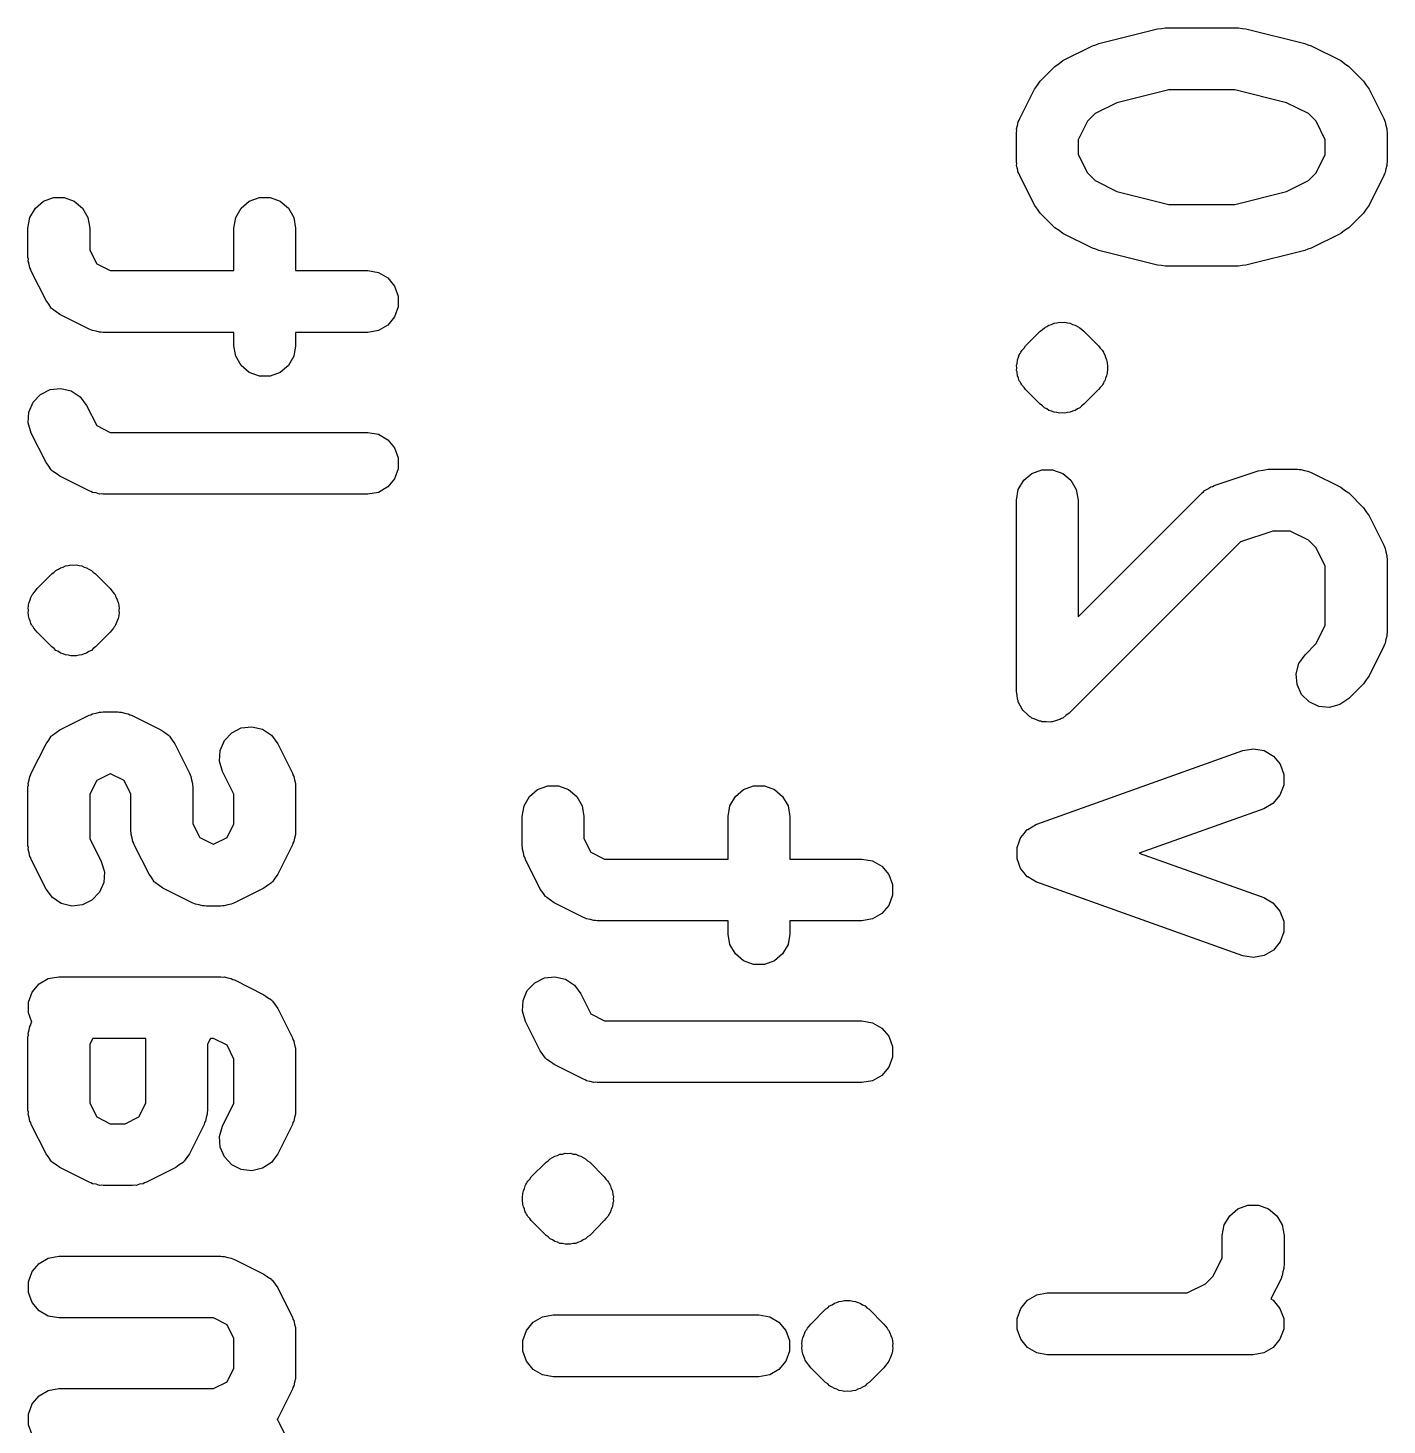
# Model space of a CAD drawing. Extents: x 143.4 to 157.2, y -97.9 to -72.4.
# Drawn here: x 150.62 to 157.22, y -82.49 to -75.71 of the extents above; entities that cross this region are included whole.
import ezdxf

# ---------------------------------------------------------------- set-up
doc = ezdxf.new("R2010")
doc.units = 0
doc.header["$MEASUREMENT"] = 0
doc.layers.add('BLACK', color=7, linetype='CONTINUOUS')

msp = doc.modelspace()

# ---------------------------------------------------------------- linework, layer by layer
at = {"layer": 'Black'}
for p, q in [((155.821, -75.7831), (156.106, -75.7116)), ((156.106, -75.7116), (156.125, -75.7103)), ((156.125, -75.7103), (156.143, -75.7071)), ((156.143, -75.7071), (156.5, -75.7071)), ((156.5, -75.7071), (156.518, -75.7103)), ((156.518, -75.7103), (156.536, -75.7116)), ((156.536, -75.7116), (156.822, -75.7831)), ((155.647, -75.8658), (155.79, -75.7944)), ((155.79, -75.7944), (155.806, -75.7897)), ((155.806, -75.7897), (155.821, -75.7831)), ((156.822, -75.7831), (156.837, -75.7897)), ((156.837, -75.7897), (156.853, -75.7944)), ((156.853, -75.7944), (156.996, -75.8658)), ((155.537, -75.9654), (155.608, -75.8939)), ((155.608, -75.8939), (155.628, -75.8802)), ((155.628, -75.8802), (155.647, -75.8658)), ((156.996, -75.8658), (157.015, -75.8801)), ((157.015, -75.8801), (157.035, -75.8939)), ((157.035, -75.8939), (157.106, -75.9654)), ((155.509, -76.0043), (155.523, -75.985)), ((155.523, -75.985), (155.537, -75.9654)), ((157.106, -75.9654), (157.12, -75.985)), ((157.12, -75.985), (157.134, -76.0043)), ((155.437, -76.1472), (155.509, -76.0043)), ((156.161, -76.0071), (155.909, -76.0701)), ((156.482, -76.0071), (156.161, -76.0071)), ((156.733, -76.0701), (156.482, -76.0071)), ((157.134, -76.0043), (157.206, -76.1472)), ((155.909, -76.0701), (155.803, -76.1233)), ((156.84, -76.1233), (156.733, -76.0701)), ((155.422, -76.1971), (155.427, -76.1803)), ((155.427, -76.1803), (155.43, -76.163)), ((155.43, -76.163), (155.435, -76.1555)), ((155.435, -76.1555), (155.437, -76.1472)), ((155.766, -76.1603), (155.721, -76.2497)), ((155.803, -76.1233), (155.766, -76.1603)), ((156.877, -76.1603), (156.84, -76.1233)), ((156.921, -76.2497), (156.877, -76.1603)), ((157.206, -76.1472), (157.208, -76.1555)), ((157.208, -76.1555), (157.212, -76.163)), ((157.212, -76.163), (157.215, -76.1803)), ((157.215, -76.1803), (157.22, -76.1971)), ((155.421, -76.2143), (155.423, -76.2058)), ((155.421, -76.3571), (155.421, -76.2143)), ((155.423, -76.2058), (155.422, -76.1971)), ((155.721, -76.2497), (155.721, -76.3217)), ((156.921, -76.3217), (156.921, -76.2497)), ((157.22, -76.1971), (157.22, -76.2058)), ((157.22, -76.2058), (157.221, -76.2143)), ((157.221, -76.2143), (157.221, -76.3571)), ((155.721, -76.3217), (155.766, -76.4111)), ((156.877, -76.4111), (156.921, -76.3217)), ((155.423, -76.3657), (155.421, -76.3571)), ((155.422, -76.3743), (155.423, -76.3657)), ((155.427, -76.3911), (155.422, -76.3743)), ((155.43, -76.4084), (155.427, -76.3911)), ((157.215, -76.3911), (157.212, -76.4084)), ((157.22, -76.3743), (157.215, -76.3911)), ((157.221, -76.3571), (157.22, -76.3657)), ((157.22, -76.3657), (157.22, -76.3743)), ((155.435, -76.4159), (155.43, -76.4084)), ((155.437, -76.4242), (155.435, -76.4159)), ((155.509, -76.5671), (155.437, -76.4242)), ((155.766, -76.4111), (155.803, -76.4482)), ((155.803, -76.4482), (155.909, -76.5013)), ((156.733, -76.5013), (156.84, -76.4482)), ((156.84, -76.4482), (156.877, -76.4111)), ((157.206, -76.4242), (157.134, -76.5671)), ((157.208, -76.4159), (157.206, -76.4242)), ((157.212, -76.4084), (157.208, -76.4159)), ((155.909, -76.5013), (156.161, -76.5643)), ((156.482, -76.5643), (156.733, -76.5013)), ((150.63, -76.6273), (150.657, -76.5822)), ((150.657, -76.5822), (150.696, -76.5487)), ((150.696, -76.5487), (150.745, -76.5309)), ((150.745, -76.5309), (150.797, -76.5309)), ((150.797, -76.5309), (150.846, -76.5487)), ((150.846, -76.5487), (150.886, -76.5822)), ((150.886, -76.5822), (150.912, -76.6273)), ((151.63, -76.6273), (151.657, -76.5822)), ((151.657, -76.5822), (151.696, -76.5487)), ((151.696, -76.5487), (151.745, -76.5309)), ((151.745, -76.5309), (151.797, -76.5309)), ((151.797, -76.5309), (151.846, -76.5487)), ((151.846, -76.5487), (151.886, -76.5822)), ((151.886, -76.5822), (151.912, -76.6273)), ((155.523, -76.5864), (155.509, -76.5671)), ((155.537, -76.6061), (155.523, -76.5864)), ((156.161, -76.5643), (156.482, -76.5643)), ((157.12, -76.5864), (157.106, -76.6061)), ((157.134, -76.5671), (157.12, -76.5864)), ((150.621, -76.6786), (150.63, -76.6273)), ((150.912, -76.6273), (150.921, -76.6786)), ((151.621, -76.6786), (151.63, -76.6273)), ((151.912, -76.6273), (151.921, -76.6786)), ((155.608, -76.6775), (155.537, -76.6061)), ((157.106, -76.6061), (157.035, -76.6775)), ((150.621, -76.8214), (150.621, -76.6786)), ((150.921, -76.6786), (150.921, -76.786)), ((151.621, -76.8857), (151.621, -76.6786)), ((151.921, -76.6786), (151.921, -76.8857)), ((155.628, -76.6913), (155.608, -76.6775)), ((155.647, -76.7056), (155.628, -76.6913)), ((155.79, -76.777), (155.647, -76.7056)), ((156.996, -76.7056), (156.853, -76.777)), ((157.015, -76.6913), (156.996, -76.7056)), ((157.035, -76.6775), (157.015, -76.6913)), ((150.921, -76.786), (150.955, -76.8525)), ((155.806, -76.7817), (155.79, -76.777)), ((155.821, -76.7884), (155.806, -76.7817)), ((156.106, -76.8598), (155.821, -76.7884)), ((156.822, -76.7884), (156.536, -76.8598)), ((156.837, -76.7817), (156.822, -76.7884)), ((156.853, -76.777), (156.837, -76.7817)), ((150.623, -76.8299), (150.621, -76.8214)), ((150.622, -76.8386), (150.623, -76.8299)), ((150.627, -76.8554), (150.622, -76.8386)), ((150.63, -76.8727), (150.627, -76.8554)), ((150.955, -76.8525), (151.021, -76.8857)), ((156.125, -76.8611), (156.106, -76.8598)), ((156.143, -76.8643), (156.125, -76.8611)), ((156.5, -76.8643), (156.143, -76.8643)), ((156.518, -76.8611), (156.5, -76.8643)), ((156.536, -76.8598), (156.518, -76.8611)), ((150.635, -76.8802), (150.63, -76.8727)), ((150.637, -76.8885), (150.635, -76.8802)), ((150.709, -77.0314), (150.637, -76.8885)), ((151.021, -76.8857), (151.621, -76.8857)), ((151.921, -76.8857), (152.271, -76.8857)), ((152.271, -76.8857), (152.323, -76.8948)), ((152.323, -76.8948), (152.368, -76.9208)), ((152.368, -76.9208), (152.401, -76.9607)), ((152.401, -76.9607), (152.419, -77.0097)), ((150.722, -77.049), (150.709, -77.0314)), ((150.734, -77.0674), (150.722, -77.049)), ((150.737, -77.0699), (150.734, -77.0674)), ((150.74, -77.0732), (150.737, -77.0699)), ((152.419, -77.0618), (152.401, -77.1107)), ((152.419, -77.0097), (152.419, -77.0618)), ((150.758, -77.0853), (150.74, -77.0732)), ((150.776, -77.0984), (150.758, -77.0853)), ((150.919, -77.1699), (150.776, -77.0984)), ((152.401, -77.1107), (152.368, -77.1506)), ((155.604, -77.1408), (155.617, -77.1397)), ((155.617, -77.1397), (155.63, -77.1363)), ((155.63, -77.1363), (155.643, -77.1374)), ((155.643, -77.1374), (155.656, -77.1363)), ((155.656, -77.1363), (155.669, -77.1397)), ((155.669, -77.1397), (155.682, -77.1408)), ((150.927, -77.1723), (150.919, -77.1699)), ((150.934, -77.1767), (150.927, -77.1723)), ((150.952, -77.1797), (150.934, -77.1767)), ((150.969, -77.1847), (150.952, -77.1797)), ((150.977, -77.1842), (150.969, -77.1847)), ((150.986, -77.1857), (150.977, -77.1842)), ((151.621, -77.1857), (150.986, -77.1857)), ((151.621, -77.25), (151.621, -77.1857)), ((152.271, -77.1857), (151.921, -77.1857)), ((151.921, -77.1857), (151.921, -77.25)), ((152.323, -77.1767), (152.271, -77.1857)), ((152.368, -77.1506), (152.323, -77.1767)), ((155.465, -77.2511), (155.537, -77.1796)), ((155.537, -77.1796), (155.548, -77.1721)), ((155.548, -77.1721), (155.557, -77.1628)), ((155.557, -77.1628), (155.569, -77.1573)), ((155.569, -77.1573), (155.579, -77.1498)), ((155.579, -77.1498), (155.592, -77.1464)), ((155.592, -77.1464), (155.604, -77.1408)), ((155.682, -77.1408), (155.694, -77.1464)), ((155.694, -77.1464), (155.706, -77.1498)), ((155.706, -77.1498), (155.717, -77.1573)), ((155.717, -77.1573), (155.729, -77.1628)), ((155.729, -77.1628), (155.738, -77.1721)), ((155.738, -77.1721), (155.749, -77.1796)), ((155.749, -77.1796), (155.82, -77.2511)), ((151.63, -77.3013), (151.621, -77.25)), ((151.921, -77.25), (151.912, -77.3013)), ((155.446, -77.2771), (155.449, -77.2711)), ((155.449, -77.2711), (155.458, -77.2618)), ((155.458, -77.2618), (155.465, -77.2511)), ((155.82, -77.2511), (155.828, -77.2618)), ((155.828, -77.2618), (155.837, -77.2711)), ((155.837, -77.2711), (155.84, -77.2771)), ((151.657, -77.3464), (151.63, -77.3013)), ((151.912, -77.3013), (151.886, -77.3464)), ((155.422, -77.3441), (155.424, -77.3377)), ((155.424, -77.3311), (155.426, -77.3249)), ((155.424, -77.3377), (155.424, -77.3311)), ((155.426, -77.3249), (155.427, -77.3183)), ((155.427, -77.3183), (155.432, -77.3064)), ((155.432, -77.3064), (155.435, -77.2938)), ((155.435, -77.2938), (155.439, -77.2883)), ((155.439, -77.2883), (155.442, -77.2821)), ((155.442, -77.2821), (155.446, -77.2771)), ((155.84, -77.2771), (155.844, -77.2821)), ((155.844, -77.2821), (155.846, -77.2883)), ((155.846, -77.2883), (155.85, -77.2937)), ((155.85, -77.2937), (155.854, -77.3064)), ((155.854, -77.3064), (155.859, -77.3183)), ((155.859, -77.3183), (155.86, -77.3249)), ((155.86, -77.3249), (155.862, -77.3311)), ((155.862, -77.3311), (155.862, -77.3377)), ((155.862, -77.3377), (155.864, -77.3441)), ((151.696, -77.3799), (151.657, -77.3464)), ((151.745, -77.3977), (151.696, -77.3799)), ((151.797, -77.3977), (151.745, -77.3977)), ((151.846, -77.3799), (151.797, -77.3977)), ((151.886, -77.3464), (151.846, -77.3799)), ((155.423, -77.3571), (155.422, -77.3441)), ((155.422, -77.3702), (155.423, -77.3571)), ((155.424, -77.3766), (155.422, -77.3702)), ((155.424, -77.3832), (155.424, -77.3766)), ((155.426, -77.3894), (155.424, -77.3832)), ((155.427, -77.396), (155.426, -77.3894)), ((155.432, -77.4079), (155.427, -77.396)), ((155.435, -77.4205), (155.432, -77.4079)), ((155.854, -77.4079), (155.85, -77.4205)), ((155.859, -77.396), (155.854, -77.4079)), ((155.86, -77.3894), (155.859, -77.396)), ((155.862, -77.3832), (155.86, -77.3894)), ((155.864, -77.3702), (155.862, -77.3766)), ((155.862, -77.3766), (155.862, -77.3832)), ((155.864, -77.3441), (155.863, -77.3571)), ((155.863, -77.3571), (155.864, -77.3702)), ((150.682, -77.4867), (150.729, -77.4634)), ((150.729, -77.4634), (150.78, -77.4574)), ((150.78, -77.4574), (150.831, -77.4695)), ((150.831, -77.4695), (150.875, -77.4982)), ((155.439, -77.4259), (155.435, -77.4205)), ((155.442, -77.4321), (155.439, -77.4259)), ((155.446, -77.4372), (155.442, -77.4321)), ((155.449, -77.4432), (155.446, -77.4372)), ((155.458, -77.4525), (155.449, -77.4432)), ((155.465, -77.4632), (155.458, -77.4525)), ((155.537, -77.5346), (155.465, -77.4632)), ((155.82, -77.4632), (155.749, -77.5346)), ((155.828, -77.4525), (155.82, -77.4632)), ((155.837, -77.4432), (155.828, -77.4525)), ((155.84, -77.4372), (155.837, -77.4432)), ((155.844, -77.4321), (155.84, -77.4372)), ((155.846, -77.4259), (155.844, -77.4321)), ((155.85, -77.4205), (155.846, -77.4259)), ((150.626, -77.5723), (150.646, -77.5245)), ((150.646, -77.5245), (150.682, -77.4867)), ((150.875, -77.4982), (150.906, -77.5401)), ((150.906, -77.5401), (150.955, -77.6382)), ((155.548, -77.5422), (155.537, -77.5346)), ((155.557, -77.5514), (155.548, -77.5422)), ((155.738, -77.5422), (155.729, -77.5514)), ((155.749, -77.5346), (155.738, -77.5422)), ((150.622, -77.6243), (150.626, -77.5723)), ((155.569, -77.557), (155.557, -77.5514)), ((155.579, -77.5645), (155.569, -77.557)), ((155.592, -77.5679), (155.579, -77.5645)), ((155.604, -77.5735), (155.592, -77.5679)), ((155.617, -77.5746), (155.604, -77.5735)), ((155.63, -77.578), (155.617, -77.5746)), ((155.643, -77.5769), (155.63, -77.578)), ((155.656, -77.578), (155.643, -77.5769)), ((155.669, -77.5746), (155.656, -77.578)), ((155.682, -77.5735), (155.669, -77.5746)), ((155.694, -77.5679), (155.682, -77.5735)), ((155.706, -77.5645), (155.694, -77.5679)), ((155.717, -77.557), (155.706, -77.5645)), ((155.729, -77.5514), (155.717, -77.557)), ((150.637, -77.6742), (150.622, -77.6243)), ((150.709, -77.8171), (150.637, -77.6742)), ((150.955, -77.6382), (151.021, -77.6714)), ((151.021, -77.6714), (152.271, -77.6714)), ((152.271, -77.6714), (152.323, -77.6805)), ((152.323, -77.6805), (152.368, -77.7065)), ((152.368, -77.7065), (152.401, -77.7464)), ((152.401, -77.7464), (152.419, -77.7954)), ((150.722, -77.8348), (150.709, -77.8171)), ((152.419, -77.7954), (152.419, -77.8475)), ((150.734, -77.8531), (150.722, -77.8348)), ((150.737, -77.8556), (150.734, -77.8531)), ((150.74, -77.8589), (150.737, -77.8556)), ((150.758, -77.8711), (150.74, -77.8589)), ((150.776, -77.8842), (150.758, -77.8711)), ((150.919, -77.9556), (150.776, -77.8842)), ((152.419, -77.8475), (152.401, -77.8964)), ((155.457, -77.9036), (155.496, -77.8701)), ((155.496, -77.8701), (155.545, -77.8523)), ((155.545, -77.8523), (155.597, -77.8523)), ((155.597, -77.8523), (155.646, -77.8701)), ((155.646, -77.8701), (155.686, -77.9036)), ((156.381, -77.9291), (156.595, -77.8577)), ((156.595, -77.8577), (156.619, -77.8542)), ((156.619, -77.8542), (156.643, -77.85)), ((156.643, -77.85), (156.786, -77.85)), ((156.786, -77.85), (156.794, -77.8515)), ((156.794, -77.8515), (156.803, -77.851)), ((156.803, -77.851), (156.82, -77.856)), ((156.82, -77.856), (156.837, -77.859)), ((156.837, -77.859), (156.845, -77.8634)), ((156.845, -77.8634), (156.853, -77.8658)), ((156.853, -77.8658), (156.996, -77.9373)), ((152.368, -77.9363), (152.323, -77.9624)), ((152.401, -77.8964), (152.368, -77.9363)), ((155.421, -78), (155.43, -77.9487)), ((155.43, -77.9487), (155.457, -77.9036)), ((155.686, -77.9036), (155.712, -77.9487)), ((155.712, -77.9487), (155.721, -78)), ((156.33, -77.9604), (156.335, -77.9539)), ((156.335, -77.9539), (156.351, -77.9456)), ((156.351, -77.9456), (156.365, -77.9355)), ((156.365, -77.9355), (156.374, -77.9332)), ((156.374, -77.9332), (156.381, -77.9291)), ((156.996, -77.9373), (157.015, -77.9516)), ((157.015, -77.9516), (157.035, -77.9654)), ((150.927, -77.9581), (150.919, -77.9556)), ((150.934, -77.9624), (150.927, -77.9581)), ((150.952, -77.9654), (150.934, -77.9624)), ((150.969, -77.9704), (150.952, -77.9654)), ((150.977, -77.9699), (150.969, -77.9704)), ((150.986, -77.9714), (150.977, -77.9699)), ((152.271, -77.9714), (150.986, -77.9714)), ((152.323, -77.9624), (152.271, -77.9714)), ((155.421, -78.9286), (155.421, -78)), ((155.721, -78.5664), (156.323, -77.9654)), ((155.721, -78), (155.721, -78.5664)), ((156.323, -77.9654), (156.33, -77.9604)), ((157.035, -77.9654), (157.106, -78.0368)), ((157.106, -78.0368), (157.12, -78.0565)), ((157.12, -78.0565), (157.134, -78.0758)), ((157.134, -78.0758), (157.206, -78.2186)), ((156.667, -78.15), (156.51, -78.2025)), ((156.75, -78.15), (156.667, -78.15)), ((156.84, -78.1947), (156.75, -78.15)), ((156.51, -78.2025), (155.677, -79.0346)), ((156.877, -78.2317), (156.84, -78.1947)), ((157.206, -78.2186), (157.208, -78.2269)), ((156.921, -78.3211), (156.877, -78.2317)), ((157.208, -78.2269), (157.212, -78.2344)), ((157.212, -78.2344), (157.215, -78.2517)), ((157.215, -78.2517), (157.22, -78.2686)), ((157.22, -78.2686), (157.22, -78.2772)), ((157.22, -78.2772), (157.221, -78.2857)), ((157.221, -78.2857), (157.221, -78.6429)), ((150.665, -78.4296), (150.737, -78.3582)), ((150.737, -78.3582), (150.748, -78.3507)), ((150.748, -78.3507), (150.757, -78.3414)), ((150.757, -78.3414), (150.769, -78.3359)), ((150.769, -78.3359), (150.779, -78.3283)), ((150.779, -78.3283), (150.792, -78.3249)), ((150.792, -78.3249), (150.804, -78.3194)), ((150.804, -78.3194), (150.817, -78.3183)), ((150.817, -78.3183), (150.83, -78.3149)), ((150.83, -78.3149), (150.843, -78.316)), ((150.843, -78.316), (150.856, -78.3149)), ((150.856, -78.3149), (150.869, -78.3183)), ((150.869, -78.3183), (150.882, -78.3194)), ((150.882, -78.3194), (150.894, -78.3249)), ((150.894, -78.3249), (150.906, -78.3283)), ((150.906, -78.3283), (150.917, -78.3359)), ((150.917, -78.3359), (150.929, -78.3414)), ((150.929, -78.3414), (150.938, -78.3507)), ((150.938, -78.3507), (150.949, -78.3582)), ((150.949, -78.3582), (151.02, -78.4296)), ((156.921, -78.6074), (156.921, -78.3211)), ((150.627, -78.4969), (150.632, -78.485)), ((150.632, -78.485), (150.635, -78.4723)), ((150.635, -78.4723), (150.639, -78.4669)), ((150.639, -78.4669), (150.642, -78.4607)), ((150.642, -78.4607), (150.646, -78.4557)), ((150.646, -78.4557), (150.649, -78.4497)), ((150.649, -78.4497), (150.658, -78.4404)), ((150.658, -78.4404), (150.665, -78.4296)), ((151.02, -78.4296), (151.028, -78.4404)), ((151.028, -78.4404), (151.037, -78.4497)), ((151.037, -78.4497), (151.04, -78.4557)), ((151.04, -78.4557), (151.044, -78.4607)), ((151.044, -78.4607), (151.046, -78.4669)), ((151.046, -78.4669), (151.05, -78.4723)), ((151.05, -78.4723), (151.054, -78.485)), ((151.054, -78.485), (151.059, -78.4969)), ((150.622, -78.5226), (150.624, -78.5163)), ((150.623, -78.5357), (150.622, -78.5226)), ((150.622, -78.5488), (150.623, -78.5357)), ((150.624, -78.5552), (150.622, -78.5488)), ((150.624, -78.5097), (150.626, -78.5035)), ((150.624, -78.5163), (150.624, -78.5097)), ((150.624, -78.5618), (150.624, -78.5552)), ((150.626, -78.568), (150.624, -78.5618)), ((150.626, -78.5035), (150.627, -78.4969)), ((151.059, -78.4969), (151.06, -78.5035)), ((151.06, -78.5035), (151.062, -78.5097)), ((151.062, -78.5618), (151.06, -78.568)), ((151.062, -78.5097), (151.062, -78.5163)), ((151.062, -78.5163), (151.064, -78.5226)), ((151.064, -78.5488), (151.062, -78.5552)), ((151.062, -78.5552), (151.062, -78.5618)), ((151.064, -78.5226), (151.063, -78.5357)), ((151.063, -78.5357), (151.064, -78.5488)), ((150.627, -78.5745), (150.626, -78.568)), ((150.632, -78.5864), (150.627, -78.5745)), ((150.635, -78.5991), (150.632, -78.5864)), ((150.639, -78.6045), (150.635, -78.5991)), ((150.642, -78.6107), (150.639, -78.6045)), ((150.646, -78.6158), (150.642, -78.6107)), ((150.649, -78.6218), (150.646, -78.6158)), ((150.658, -78.631), (150.649, -78.6218)), ((150.665, -78.6418), (150.658, -78.631)), ((151.028, -78.631), (151.02, -78.6418)), ((151.037, -78.6217), (151.028, -78.631)), ((151.04, -78.6158), (151.037, -78.6217)), ((151.044, -78.6107), (151.04, -78.6158)), ((151.046, -78.6045), (151.044, -78.6107)), ((151.05, -78.5991), (151.046, -78.6045)), ((151.054, -78.5864), (151.05, -78.5991)), ((151.059, -78.5745), (151.054, -78.5864)), ((151.06, -78.568), (151.059, -78.5745)), ((156.877, -78.6969), (156.921, -78.6074)), ((150.737, -78.7132), (150.665, -78.6418)), ((151.02, -78.6418), (150.949, -78.7132)), ((156.823, -78.7511), (156.877, -78.6969)), ((157.212, -78.6942), (157.208, -78.7017)), ((157.215, -78.6769), (157.212, -78.6942)), ((157.22, -78.66), (157.215, -78.6769)), ((157.221, -78.6429), (157.22, -78.6514)), ((157.22, -78.6514), (157.22, -78.66)), ((150.748, -78.7207), (150.737, -78.7132)), ((150.757, -78.73), (150.748, -78.7207)), ((150.769, -78.7356), (150.757, -78.73)), ((150.779, -78.7431), (150.769, -78.7356)), ((150.792, -78.7465), (150.779, -78.7431)), ((150.804, -78.752), (150.792, -78.7465)), ((150.817, -78.7532), (150.804, -78.752)), ((150.83, -78.7566), (150.817, -78.7532)), ((150.843, -78.7554), (150.83, -78.7566)), ((150.856, -78.7566), (150.843, -78.7554)), ((150.869, -78.7532), (150.856, -78.7566)), ((150.882, -78.752), (150.869, -78.7532)), ((150.894, -78.7465), (150.882, -78.752)), ((150.906, -78.7431), (150.894, -78.7465)), ((150.917, -78.7356), (150.906, -78.7431)), ((150.929, -78.73), (150.917, -78.7356)), ((150.938, -78.7207), (150.929, -78.73)), ((150.949, -78.7132), (150.938, -78.7207)), ((156.793, -78.7938), (156.823, -78.7511)), ((157.206, -78.7099), (157.134, -78.8528)), ((157.208, -78.7017), (157.206, -78.7099)), ((156.779, -78.8441), (156.793, -78.7938)), ((156.784, -78.896), (156.779, -78.8441)), ((156.806, -78.9432), (156.784, -78.896)), ((157.106, -78.8918), (157.035, -78.9632)), ((157.12, -78.8721), (157.106, -78.8918)), ((157.134, -78.8528), (157.12, -78.8721)), ((155.425, -78.9479), (155.421, -78.9286)), ((155.427, -78.9674), (155.425, -78.9479)), ((155.429, -78.9734), (155.427, -78.9674)), ((156.843, -78.98), (156.806, -78.9432)), ((157.035, -78.9632), (156.992, -78.9931)), ((150.927, -79.0419), (150.934, -79.0376)), ((150.934, -79.0376), (150.952, -79.0346)), ((150.952, -79.0346), (150.969, -79.0296)), ((150.969, -79.0296), (150.977, -79.0301)), ((150.977, -79.0301), (150.986, -79.0286)), ((150.986, -79.0286), (151.057, -79.0286)), ((151.057, -79.0286), (151.066, -79.0301)), ((151.066, -79.0301), (151.074, -79.0296)), ((151.074, -79.0296), (151.091, -79.0346)), ((151.091, -79.0346), (151.108, -79.0376)), ((151.108, -79.0376), (151.116, -79.0419)), ((155.43, -78.9799), (155.429, -78.9734)), ((155.44, -78.9968), (155.43, -78.9799)), ((155.449, -79.0146), (155.44, -78.9968)), ((155.453, -79.0193), (155.449, -79.0146)), ((155.457, -79.025), (155.453, -79.0193)), ((155.472, -79.0376), (155.457, -79.025)), ((155.485, -79.0514), (155.472, -79.0376)), ((155.677, -79.0346), (155.661, -79.0459)), ((156.89, -79.002), (156.843, -78.98)), ((156.942, -79.0066), (156.89, -79.002)), ((156.992, -78.9931), (156.942, -79.0066)), ((150.776, -79.1158), (150.919, -79.0444)), ((150.919, -79.0444), (150.927, -79.0419)), ((151.116, -79.0419), (151.124, -79.0444)), ((151.124, -79.0444), (151.267, -79.1158)), ((151.611, -79.1295), (151.657, -79.1062)), ((151.657, -79.1062), (151.709, -79.1003)), ((151.709, -79.1003), (151.76, -79.1124)), ((155.491, -79.0542), (155.485, -79.0514)), ((155.496, -79.0585), (155.491, -79.0542)), ((155.515, -79.0652), (155.496, -79.0585)), ((155.533, -79.0735), (155.515, -79.0652)), ((155.539, -79.074), (155.533, -79.0735)), ((155.545, -79.0763), (155.539, -79.074)), ((155.565, -79.0763), (155.545, -79.0763)), ((155.585, -79.078), (155.565, -79.0763)), ((155.591, -79.0763), (155.585, -79.078)), ((155.597, -79.0763), (155.591, -79.0763)), ((155.616, -79.0696), (155.597, -79.0763)), ((155.635, -79.0645), (155.616, -79.0696)), ((155.64, -79.0607), (155.635, -79.0645)), ((155.646, -79.0585), (155.64, -79.0607)), ((155.661, -79.0459), (155.646, -79.0585)), ((150.709, -79.1829), (150.722, -79.1652)), ((150.722, -79.1652), (150.734, -79.1469)), ((150.734, -79.1469), (150.737, -79.1444)), ((150.737, -79.1444), (150.74, -79.1411)), ((150.74, -79.1411), (150.758, -79.1289)), ((150.758, -79.1289), (150.776, -79.1158)), ((151.267, -79.1158), (151.285, -79.1289)), ((151.285, -79.1289), (151.303, -79.1411)), ((151.303, -79.1411), (151.306, -79.1444)), ((151.306, -79.1444), (151.309, -79.1469)), ((151.309, -79.1469), (151.321, -79.1652)), ((151.321, -79.1652), (151.334, -79.1829)), ((151.554, -79.2151), (151.575, -79.1674)), ((151.575, -79.1674), (151.611, -79.1295)), ((151.76, -79.1124), (151.803, -79.1411)), ((151.803, -79.1411), (151.834, -79.1829)), ((150.637, -79.3258), (150.709, -79.1829)), ((151.334, -79.1829), (151.406, -79.3258)), ((151.551, -79.2672), (151.554, -79.2151)), ((151.834, -79.1829), (151.906, -79.3258)), ((155.521, -79.573), (156.521, -79.2159)), ((156.521, -79.2159), (156.572, -79.2071)), ((156.572, -79.2071), (156.624, -79.2165)), ((156.624, -79.2165), (156.669, -79.2428)), ((156.669, -79.2428), (156.702, -79.2829)), ((151.566, -79.3171), (151.551, -79.2672)), ((156.702, -79.2829), (156.719, -79.332)), ((150.622, -79.3757), (150.627, -79.3589)), ((150.623, -79.3843), (150.622, -79.3757)), ((150.627, -79.3589), (150.63, -79.3416)), ((150.63, -79.3416), (150.635, -79.3341)), ((150.635, -79.3341), (150.637, -79.3258)), ((150.955, -79.3618), (150.921, -79.4283)), ((151.021, -79.3286), (150.955, -79.3618)), ((151.022, -79.3286), (151.021, -79.3286)), ((151.088, -79.3618), (151.022, -79.3286)), ((151.121, -79.4283), (151.088, -79.3618)), ((151.406, -79.3258), (151.408, -79.3341)), ((151.408, -79.3341), (151.412, -79.3416)), ((151.412, -79.3416), (151.415, -79.3589)), ((151.415, -79.3589), (151.42, -79.3757)), ((151.42, -79.3757), (151.42, -79.3843)), ((151.621, -79.4283), (151.566, -79.3171)), ((151.906, -79.3258), (151.908, -79.3341)), ((151.908, -79.3341), (151.912, -79.3416)), ((151.912, -79.3416), (151.915, -79.3589)), ((151.915, -79.3589), (151.92, -79.3757)), ((151.92, -79.3757), (151.92, -79.3843)), ((156.719, -79.332), (156.719, -79.3841)), ((150.621, -79.3929), (150.623, -79.3843)), ((150.621, -79.6786), (150.621, -79.3929)), ((150.921, -79.4283), (150.921, -79.6432)), ((151.121, -79.6071), (151.121, -79.4283)), ((151.42, -79.3843), (151.421, -79.3929)), ((151.421, -79.3929), (151.421, -79.5717)), ((151.621, -79.5717), (151.621, -79.4283)), ((151.92, -79.3843), (151.921, -79.3929)), ((151.921, -79.3929), (151.921, -79.6071)), ((153.03, -79.4844), (153.057, -79.4393)), ((153.057, -79.4393), (153.096, -79.4058)), ((153.096, -79.4058), (153.145, -79.388)), ((153.145, -79.388), (153.197, -79.388)), ((153.197, -79.388), (153.246, -79.4058)), ((153.246, -79.4058), (153.286, -79.4393)), ((153.286, -79.4393), (153.312, -79.4844)), ((154.03, -79.4844), (154.057, -79.4393)), ((154.057, -79.4393), (154.096, -79.4058)), ((154.096, -79.4058), (154.145, -79.388)), ((154.145, -79.388), (154.197, -79.388)), ((154.197, -79.388), (154.246, -79.4058)), ((154.246, -79.4058), (154.286, -79.4393)), ((154.286, -79.4393), (154.312, -79.4844)), ((156.701, -79.4329), (156.667, -79.4726)), ((156.719, -79.3841), (156.701, -79.4329)), ((153.021, -79.5357), (153.03, -79.4844)), ((153.312, -79.4844), (153.321, -79.5357)), ((154.021, -79.5357), (154.03, -79.4844)), ((154.312, -79.4844), (154.321, -79.5357)), ((156.622, -79.4984), (156.017, -79.7143)), ((156.667, -79.4726), (156.622, -79.4984)), ((151.421, -79.5717), (151.455, -79.6382)), ((151.588, -79.6382), (151.621, -79.5717)), ((153.021, -79.6786), (153.021, -79.5357)), ((153.321, -79.5357), (153.321, -79.6432)), ((154.021, -79.7429), (154.021, -79.5357)), ((154.321, -79.5357), (154.321, -79.7429)), ((155.498, -79.5864), (155.519, -79.5736)), ((155.519, -79.5736), (155.52, -79.5735)), ((155.52, -79.5735), (155.521, -79.573)), ((150.921, -79.6432), (150.977, -79.7543)), ((151.123, -79.6157), (151.121, -79.6071)), ((151.122, -79.6243), (151.123, -79.6157)), ((151.127, -79.6411), (151.122, -79.6243)), ((151.13, -79.6584), (151.127, -79.6411)), ((151.455, -79.6382), (151.521, -79.6714)), ((151.522, -79.6714), (151.588, -79.6382)), ((151.915, -79.6411), (151.912, -79.6584)), ((151.92, -79.6243), (151.915, -79.6411)), ((151.921, -79.6071), (151.92, -79.6157)), ((151.92, -79.6157), (151.92, -79.6243)), ((153.321, -79.6432), (153.355, -79.7096)), ((155.433, -79.6638), (155.441, -79.6401)), ((155.441, -79.6401), (155.442, -79.6394)), ((155.442, -79.6385), (155.458, -79.6193)), ((155.442, -79.6394), (155.442, -79.6385)), ((155.458, -79.6193), (155.474, -79.6)), ((155.474, -79.6), (155.475, -79.5995)), ((155.475, -79.5995), (155.476, -79.5988)), ((155.476, -79.5988), (155.498, -79.5864)), ((150.623, -79.6871), (150.621, -79.6786)), ((150.622, -79.6957), (150.623, -79.6871)), ((150.627, -79.7126), (150.622, -79.6957)), ((150.63, -79.7299), (150.627, -79.7126)), ((151.135, -79.6659), (151.13, -79.6584)), ((151.137, -79.6742), (151.135, -79.6659)), ((151.209, -79.8171), (151.137, -79.6742)), ((151.521, -79.6714), (151.522, -79.6714)), ((151.906, -79.6742), (151.834, -79.8171)), ((151.908, -79.6659), (151.906, -79.6742)), ((151.912, -79.6584), (151.908, -79.6659)), ((153.023, -79.6871), (153.021, -79.6786)), ((153.022, -79.6957), (153.023, -79.6871)), ((153.027, -79.7126), (153.022, -79.6957)), ((153.03, -79.7299), (153.027, -79.7126)), ((153.355, -79.7096), (153.421, -79.7429)), ((155.424, -79.6873), (155.433, -79.6638)), ((155.424, -79.6883), (155.424, -79.6873)), ((155.424, -79.6891), (155.424, -79.6883)), ((155.424, -79.7143), (155.424, -79.6891)), ((155.424, -79.7394), (155.424, -79.7143)), ((156.017, -79.7143), (156.622, -79.9302)), ((150.635, -79.7374), (150.63, -79.7299)), ((150.637, -79.7457), (150.635, -79.7374)), ((150.709, -79.8885), (150.637, -79.7457)), ((150.977, -79.7543), (150.992, -79.8043)), ((153.035, -79.7374), (153.03, -79.7299)), ((153.037, -79.7457), (153.035, -79.7374)), ((153.109, -79.8885), (153.037, -79.7457)), ((153.421, -79.7429), (154.021, -79.7429)), ((154.321, -79.7429), (154.671, -79.7429)), ((154.671, -79.7429), (154.723, -79.7519)), ((154.723, -79.7519), (154.768, -79.7779)), ((154.768, -79.7779), (154.801, -79.8179)), ((155.424, -79.7403), (155.424, -79.7394)), ((155.424, -79.7412), (155.424, -79.7403)), ((155.433, -79.7648), (155.424, -79.7412)), ((155.441, -79.7885), (155.433, -79.7648)), ((150.992, -79.8043), (150.989, -79.8563)), ((151.222, -79.8348), (151.209, -79.8171)), ((151.234, -79.8531), (151.222, -79.8348)), ((151.237, -79.8556), (151.234, -79.8531)), ((151.809, -79.8531), (151.806, -79.8556)), ((151.821, -79.8348), (151.809, -79.8531)), ((151.834, -79.8171), (151.821, -79.8348)), ((154.801, -79.8179), (154.819, -79.8668)), ((155.442, -79.7892), (155.441, -79.7885)), ((155.442, -79.7901), (155.442, -79.7892)), ((155.458, -79.8092), (155.442, -79.7901)), ((155.474, -79.8286), (155.458, -79.8092)), ((155.475, -79.8291), (155.474, -79.8286)), ((155.476, -79.8298), (155.475, -79.8291)), ((155.498, -79.8422), (155.476, -79.8298)), ((155.519, -79.8549), (155.498, -79.8422)), ((150.74, -79.9304), (150.709, -79.8885)), ((150.968, -79.9041), (150.932, -79.9419)), ((150.989, -79.8563), (150.968, -79.9041)), ((151.24, -79.8589), (151.237, -79.8556)), ((151.258, -79.8711), (151.24, -79.8589)), ((151.276, -79.8842), (151.258, -79.8711)), ((151.419, -79.9556), (151.276, -79.8842)), ((151.767, -79.8842), (151.624, -79.9556)), ((151.785, -79.8711), (151.767, -79.8842)), ((151.803, -79.8589), (151.785, -79.8711)), ((151.806, -79.8556), (151.803, -79.8589)), ((153.122, -79.9062), (153.109, -79.8885)), ((153.134, -79.9246), (153.122, -79.9062)), ((154.819, -79.9189), (154.801, -79.9679)), ((154.819, -79.8668), (154.819, -79.9189)), ((155.52, -79.8551), (155.519, -79.8549)), ((155.521, -79.8555), (155.52, -79.8551)), ((156.521, -80.2127), (155.521, -79.8555)), ((150.783, -79.9591), (150.74, -79.9304)), ((150.834, -79.9712), (150.783, -79.9591)), ((150.886, -79.9652), (150.834, -79.9712)), ((150.932, -79.9419), (150.886, -79.9652)), ((151.427, -79.9581), (151.419, -79.9556)), ((151.434, -79.9624), (151.427, -79.9581)), ((151.452, -79.9654), (151.434, -79.9624)), ((151.469, -79.9704), (151.452, -79.9654)), ((151.477, -79.9699), (151.469, -79.9704)), ((151.486, -79.9714), (151.477, -79.9699)), ((151.557, -79.9714), (151.486, -79.9714)), ((151.566, -79.9699), (151.557, -79.9714)), ((151.574, -79.9704), (151.566, -79.9699)), ((151.591, -79.9654), (151.574, -79.9704)), ((151.608, -79.9624), (151.591, -79.9654)), ((151.616, -79.9581), (151.608, -79.9624)), ((151.624, -79.9556), (151.616, -79.9581)), ((153.137, -79.927), (153.134, -79.9246)), ((153.14, -79.9304), (153.137, -79.927)), ((153.158, -79.9425), (153.14, -79.9304)), ((153.176, -79.9556), (153.158, -79.9425)), ((153.319, -80.027), (153.176, -79.9556)), ((154.801, -79.9679), (154.768, -80.0078)), ((156.622, -79.9302), (156.667, -79.9559)), ((156.667, -79.9559), (156.701, -79.9956)), ((153.327, -80.0295), (153.319, -80.027)), ((153.334, -80.0338), (153.327, -80.0295)), ((153.352, -80.0369), (153.334, -80.0338)), ((153.369, -80.0419), (153.352, -80.0369)), ((153.377, -80.0414), (153.369, -80.0419)), ((153.386, -80.0429), (153.377, -80.0414)), ((154.021, -80.0429), (153.386, -80.0429)), ((154.021, -80.1071), (154.021, -80.0429)), ((154.671, -80.0429), (154.321, -80.0429)), ((154.321, -80.0429), (154.321, -80.1071)), ((154.723, -80.0338), (154.671, -80.0429)), ((154.768, -80.0078), (154.723, -80.0338)), ((156.701, -79.9956), (156.719, -80.0445)), ((156.719, -80.0445), (156.719, -80.0966)), ((154.03, -80.1584), (154.021, -80.1071)), ((154.321, -80.1071), (154.312, -80.1584)), ((156.719, -80.0966), (156.702, -80.1456)), ((154.057, -80.2036), (154.03, -80.1584)), ((154.312, -80.1584), (154.286, -80.2036)), ((156.669, -80.1857), (156.624, -80.2121)), ((156.702, -80.1456), (156.669, -80.1857)), ((154.096, -80.237), (154.057, -80.2036)), ((154.145, -80.2549), (154.096, -80.237)), ((154.197, -80.2549), (154.145, -80.2549)), ((154.246, -80.237), (154.197, -80.2549)), ((154.286, -80.2036), (154.246, -80.237)), ((156.572, -80.2214), (156.521, -80.2127)), ((156.624, -80.2121), (156.572, -80.2214)), ((150.675, -80.3494), (150.72, -80.3233)), ((150.72, -80.3233), (150.771, -80.3143)), ((150.771, -80.3143), (151.557, -80.3143)), ((151.557, -80.3143), (151.566, -80.3158)), ((151.566, -80.3158), (151.574, -80.3153)), ((151.574, -80.3153), (151.591, -80.3203)), ((151.591, -80.3203), (151.608, -80.3233)), ((151.608, -80.3233), (151.616, -80.3277)), ((151.616, -80.3277), (151.624, -80.3301)), ((153.082, -80.3438), (153.129, -80.3205)), ((153.129, -80.3205), (153.18, -80.3146)), ((153.18, -80.3146), (153.231, -80.3267)), ((153.231, -80.3267), (153.275, -80.3554)), ((150.624, -80.4382), (150.642, -80.3893)), ((150.642, -80.3893), (150.675, -80.3494)), ((151.624, -80.3301), (151.767, -80.4016)), ((153.026, -80.4294), (153.046, -80.3816)), ((153.046, -80.3816), (153.082, -80.3438)), ((153.275, -80.3554), (153.306, -80.3972)), ((150.624, -80.4903), (150.624, -80.4382)), ((151.767, -80.4016), (151.785, -80.4147)), ((151.785, -80.4147), (151.803, -80.4268)), ((151.803, -80.4268), (151.806, -80.4301)), ((151.806, -80.4301), (151.809, -80.4326)), ((151.809, -80.4326), (151.821, -80.451)), ((151.821, -80.451), (151.834, -80.4686)), ((153.022, -80.4814), (153.026, -80.4294)), ((153.306, -80.3972), (153.355, -80.4953)), ((150.64, -80.5348), (150.624, -80.4903)), ((151.834, -80.4686), (151.906, -80.6115)), ((153.037, -80.5314), (153.022, -80.4814)), ((153.109, -80.6742), (153.037, -80.5314)), ((153.355, -80.4953), (153.421, -80.5286)), ((153.421, -80.5286), (154.671, -80.5286)), ((154.671, -80.5286), (154.723, -80.5376)), ((150.621, -80.6071), (150.623, -80.5986)), ((150.622, -80.59), (150.627, -80.5731)), ((150.623, -80.5986), (150.622, -80.59)), ((150.627, -80.5731), (150.63, -80.5558)), ((150.63, -80.5558), (150.635, -80.5483)), ((150.635, -80.5483), (150.637, -80.5401)), ((150.637, -80.5401), (150.64, -80.5348)), ((154.723, -80.5376), (154.768, -80.5637)), ((154.768, -80.5637), (154.801, -80.6036)), ((150.621, -80.9643), (150.621, -80.6071)), ((150.936, -80.6143), (150.921, -80.6426)), ((150.921, -80.6426), (150.921, -80.9289)), ((151.193, -80.6143), (150.936, -80.6143)), ((151.193, -80.9289), (151.193, -80.6143)), ((151.507, -80.6143), (151.493, -80.6426)), ((151.493, -80.6426), (151.493, -80.9643)), ((151.522, -80.6143), (151.507, -80.6143)), ((151.588, -80.6475), (151.522, -80.6143)), ((151.621, -80.714), (151.588, -80.6475)), ((151.906, -80.6115), (151.908, -80.6198)), ((151.908, -80.6198), (151.912, -80.6273)), ((151.912, -80.6273), (151.915, -80.6446)), ((151.915, -80.6446), (151.92, -80.6614)), ((151.92, -80.6614), (151.92, -80.6701)), ((154.801, -80.6036), (154.819, -80.6525)), ((154.819, -80.6525), (154.819, -80.7046)), ((151.621, -80.9289), (151.621, -80.714)), ((151.92, -80.6701), (151.921, -80.6786)), ((151.921, -80.6786), (151.921, -80.9643)), ((153.122, -80.6919), (153.109, -80.6742)), ((153.134, -80.7103), (153.122, -80.6919)), ((153.137, -80.7127), (153.134, -80.7103)), ((153.14, -80.7161), (153.137, -80.7127)), ((153.158, -80.7282), (153.14, -80.7161)), ((153.176, -80.7413), (153.158, -80.7282)), ((154.819, -80.7046), (154.801, -80.7536)), ((153.319, -80.8127), (153.176, -80.7413)), ((154.768, -80.7935), (154.723, -80.8195)), ((154.801, -80.7536), (154.768, -80.7935)), ((153.327, -80.8152), (153.319, -80.8127)), ((153.334, -80.8195), (153.327, -80.8152)), ((153.352, -80.8226), (153.334, -80.8195)), ((153.369, -80.8276), (153.352, -80.8226)), ((153.377, -80.8271), (153.369, -80.8276)), ((153.386, -80.8286), (153.377, -80.8271)), ((154.671, -80.8286), (153.386, -80.8286)), ((154.723, -80.8195), (154.671, -80.8286)), ((150.921, -80.9289), (150.955, -80.9953)), ((151.16, -80.9953), (151.193, -80.9289)), ((151.566, -81.0401), (151.621, -80.9289)), ((150.623, -80.9728), (150.621, -80.9643)), ((150.622, -80.9814), (150.623, -80.9728)), ((150.627, -80.9983), (150.622, -80.9814)), ((150.63, -81.0156), (150.627, -80.9983)), ((150.955, -80.9953), (151.021, -81.0286)), ((151.093, -81.0286), (151.16, -80.9953)), ((151.487, -80.9983), (151.484, -81.0156)), ((151.492, -80.9814), (151.487, -80.9983)), ((151.493, -80.9643), (151.491, -80.9728)), ((151.491, -80.9728), (151.492, -80.9814)), ((151.915, -80.9983), (151.912, -81.0156)), ((151.92, -80.9814), (151.915, -80.9983)), ((151.921, -80.9643), (151.92, -80.9728)), ((151.92, -80.9728), (151.92, -80.9814)), ((150.635, -81.0231), (150.63, -81.0156)), ((150.637, -81.0314), (150.635, -81.0231)), ((150.709, -81.1742), (150.637, -81.0314)), ((151.021, -81.0286), (151.093, -81.0286)), ((151.477, -81.0314), (151.406, -81.1742)), ((151.479, -81.0231), (151.477, -81.0314)), ((151.484, -81.0156), (151.479, -81.0231)), ((151.551, -81.09), (151.566, -81.0401)), ((151.906, -81.0314), (151.834, -81.1742)), ((151.908, -81.0231), (151.906, -81.0314)), ((151.912, -81.0156), (151.908, -81.0231)), ((151.554, -81.142), (151.551, -81.09)), ((151.575, -81.1898), (151.554, -81.142)), ((150.722, -81.1919), (150.709, -81.1742)), ((150.734, -81.2103), (150.722, -81.1919)), ((150.737, -81.2127), (150.734, -81.2103)), ((151.38, -81.2103), (151.377, -81.2127)), ((151.392, -81.1919), (151.38, -81.2103)), ((151.406, -81.1742), (151.392, -81.1919)), ((151.611, -81.2276), (151.575, -81.1898)), ((151.834, -81.1742), (151.803, -81.2161)), ((153.137, -81.2154), (153.148, -81.2078)), ((153.148, -81.2078), (153.157, -81.1986)), ((153.157, -81.1986), (153.169, -81.193)), ((153.169, -81.193), (153.179, -81.1855)), ((153.179, -81.1855), (153.192, -81.1821)), ((153.192, -81.1821), (153.204, -81.1765)), ((153.204, -81.1765), (153.217, -81.1754)), ((153.217, -81.1754), (153.23, -81.172)), ((153.23, -81.172), (153.243, -81.1731)), ((153.243, -81.1731), (153.256, -81.172)), ((153.256, -81.172), (153.269, -81.1754)), ((153.269, -81.1754), (153.282, -81.1765)), ((153.282, -81.1765), (153.294, -81.1821)), ((153.294, -81.1821), (153.306, -81.1855)), ((153.306, -81.1855), (153.317, -81.193)), ((153.317, -81.193), (153.329, -81.1986)), ((153.329, -81.1986), (153.338, -81.2078)), ((153.338, -81.2078), (153.349, -81.2154)), ((150.74, -81.2161), (150.737, -81.2127)), ((150.758, -81.2282), (150.74, -81.2161)), ((150.776, -81.2413), (150.758, -81.2282)), ((150.919, -81.3127), (150.776, -81.2413)), ((151.339, -81.2413), (151.196, -81.3127)), ((151.356, -81.2282), (151.339, -81.2413)), ((151.375, -81.2161), (151.356, -81.2282)), ((151.377, -81.2127), (151.375, -81.2161)), ((151.657, -81.2509), (151.611, -81.2276)), ((151.709, -81.2569), (151.657, -81.2509)), ((151.76, -81.2448), (151.709, -81.2569)), ((151.803, -81.2161), (151.76, -81.2448)), ((153.065, -81.2868), (153.137, -81.2154)), ((153.349, -81.2154), (153.42, -81.2868)), ((150.927, -81.3152), (150.919, -81.3127)), ((150.934, -81.3195), (150.927, -81.3152)), ((150.952, -81.3226), (150.934, -81.3195)), ((150.969, -81.3276), (150.952, -81.3226)), ((150.977, -81.3271), (150.969, -81.3276)), ((150.986, -81.3286), (150.977, -81.3271)), ((151.129, -81.3286), (150.986, -81.3286)), ((151.137, -81.3271), (151.129, -81.3286)), ((151.146, -81.3276), (151.137, -81.3271)), ((151.163, -81.3226), (151.146, -81.3276)), ((151.18, -81.3195), (151.163, -81.3226)), ((151.187, -81.3152), (151.18, -81.3195)), ((151.196, -81.3127), (151.187, -81.3152)), ((153.027, -81.354), (153.032, -81.3421)), ((153.032, -81.3421), (153.035, -81.3295)), ((153.035, -81.3295), (153.039, -81.3241)), ((153.039, -81.3241), (153.042, -81.3179)), ((153.042, -81.3179), (153.046, -81.3128)), ((153.046, -81.3128), (153.049, -81.3068)), ((153.049, -81.3068), (153.058, -81.2975)), ((153.058, -81.2975), (153.065, -81.2868)), ((153.42, -81.2868), (153.428, -81.2975)), ((153.428, -81.2975), (153.437, -81.3068)), ((153.437, -81.3068), (153.44, -81.3128)), ((153.44, -81.3128), (153.444, -81.3179)), ((153.444, -81.3179), (153.446, -81.3241)), ((153.446, -81.3241), (153.45, -81.3295)), ((153.45, -81.3295), (153.454, -81.3421)), ((153.454, -81.3421), (153.459, -81.354)), ((153.022, -81.3798), (153.024, -81.3734)), ((153.023, -81.3929), (153.022, -81.3798)), ((153.022, -81.4059), (153.023, -81.3929)), ((153.024, -81.4123), (153.022, -81.4059)), ((153.024, -81.3668), (153.026, -81.3606)), ((153.024, -81.3734), (153.024, -81.3668)), ((153.024, -81.4189), (153.024, -81.4123)), ((153.026, -81.3606), (153.027, -81.354)), ((153.459, -81.354), (153.46, -81.3606)), ((153.46, -81.3606), (153.462, -81.3668)), ((153.462, -81.3668), (153.462, -81.3734)), ((153.462, -81.3734), (153.464, -81.3798)), ((153.464, -81.4059), (153.462, -81.4123)), ((153.462, -81.4123), (153.462, -81.4189)), ((153.464, -81.3798), (153.463, -81.3929)), ((153.463, -81.3929), (153.464, -81.4059)), ((153.026, -81.4251), (153.024, -81.4189)), ((153.027, -81.4317), (153.026, -81.4251)), ((153.032, -81.4436), (153.027, -81.4317)), ((153.035, -81.4562), (153.032, -81.4436)), ((153.039, -81.4617), (153.035, -81.4562)), ((153.042, -81.4679), (153.039, -81.4617)), ((153.046, -81.4729), (153.042, -81.4679)), ((153.049, -81.4789), (153.046, -81.4729)), ((153.058, -81.4882), (153.049, -81.4789)), ((153.437, -81.4789), (153.428, -81.4882)), ((153.44, -81.4729), (153.437, -81.4789)), ((153.444, -81.4679), (153.44, -81.4729)), ((153.446, -81.4617), (153.444, -81.4679)), ((153.45, -81.4562), (153.446, -81.4617)), ((153.454, -81.4436), (153.45, -81.4562)), ((153.459, -81.4317), (153.454, -81.4436)), ((153.46, -81.4251), (153.459, -81.4317)), ((153.462, -81.4189), (153.46, -81.4251)), ((156.43, -81.5201), (156.457, -81.475)), ((156.457, -81.475), (156.496, -81.4415)), ((156.496, -81.4415), (156.545, -81.4237)), ((156.545, -81.4237), (156.597, -81.4237)), ((156.597, -81.4237), (156.646, -81.4415)), ((156.646, -81.4415), (156.686, -81.475)), ((156.686, -81.475), (156.712, -81.5201)), ((153.065, -81.4989), (153.058, -81.4882)), ((153.137, -81.5704), (153.065, -81.4989)), ((153.42, -81.4989), (153.349, -81.5704)), ((153.428, -81.4882), (153.42, -81.4989)), ((156.421, -81.5714), (156.43, -81.5201)), ((156.712, -81.5201), (156.721, -81.5714)), ((153.148, -81.5779), (153.137, -81.5704)), ((153.157, -81.5872), (153.148, -81.5779)), ((153.169, -81.5927), (153.157, -81.5872)), ((153.179, -81.6002), (153.169, -81.5927)), ((153.192, -81.6036), (153.179, -81.6002)), ((153.204, -81.6092), (153.192, -81.6036)), ((153.217, -81.6103), (153.204, -81.6092)), ((153.23, -81.6137), (153.217, -81.6103)), ((153.243, -81.6126), (153.23, -81.6137)), ((153.256, -81.6137), (153.243, -81.6126)), ((153.269, -81.6103), (153.256, -81.6137)), ((153.282, -81.6092), (153.269, -81.6103)), ((153.294, -81.6036), (153.282, -81.6092)), ((153.306, -81.6002), (153.294, -81.6036)), ((153.317, -81.5927), (153.306, -81.6002)), ((153.329, -81.5872), (153.317, -81.5927)), ((153.338, -81.5779), (153.329, -81.5872)), ((153.349, -81.5704), (153.338, -81.5779)), ((156.421, -81.6789), (156.421, -81.5714)), ((156.721, -81.5714), (156.721, -81.7143)), ((150.675, -81.7065), (150.72, -81.6805)), ((150.72, -81.6805), (150.771, -81.6714)), ((150.771, -81.6714), (151.557, -81.6714)), ((151.557, -81.6714), (151.566, -81.6729)), ((151.566, -81.6729), (151.574, -81.6724)), ((151.574, -81.6724), (151.591, -81.6774)), ((151.591, -81.6774), (151.608, -81.6805)), ((151.608, -81.6805), (151.616, -81.6848)), ((151.616, -81.6848), (151.624, -81.6873)), ((156.377, -81.7683), (156.421, -81.6789)), ((150.624, -81.7954), (150.642, -81.7464)), ((150.642, -81.7464), (150.675, -81.7065)), ((151.624, -81.6873), (151.767, -81.7587)), ((156.715, -81.7483), (156.712, -81.7656)), ((156.72, -81.7314), (156.715, -81.7483)), ((156.721, -81.7143), (156.72, -81.7228)), ((156.72, -81.7228), (156.72, -81.7314)), ((150.624, -81.8475), (150.624, -81.7954)), ((151.767, -81.7587), (151.785, -81.7718)), ((151.785, -81.7718), (151.803, -81.7839)), ((151.803, -81.7839), (151.806, -81.7873)), ((151.806, -81.7873), (151.809, -81.7897)), ((151.809, -81.7897), (151.821, -81.8081)), ((151.821, -81.8081), (151.834, -81.8258)), ((156.25, -81.85), (156.34, -81.8053)), ((156.34, -81.8053), (156.377, -81.7683)), ((156.706, -81.7814), (156.657, -81.8788)), ((156.708, -81.7731), (156.706, -81.7814)), ((156.712, -81.7656), (156.708, -81.7731)), ((150.642, -81.8964), (150.624, -81.8475)), ((151.834, -81.8258), (151.906, -81.9686)), ((154.574, -81.8897), (154.587, -81.8863)), ((154.587, -81.8863), (154.6, -81.8874)), ((154.6, -81.8874), (154.613, -81.8863)), ((154.613, -81.8863), (154.626, -81.8897)), ((155.442, -81.925), (155.475, -81.8851)), ((155.475, -81.8851), (155.52, -81.859)), ((155.52, -81.859), (155.571, -81.85)), ((155.571, -81.85), (156.25, -81.85)), ((156.657, -81.8788), (156.668, -81.8851)), ((156.668, -81.8851), (156.701, -81.925)), ((150.675, -81.9363), (150.642, -81.8964)), ((150.72, -81.9624), (150.675, -81.9363)), ((154.423, -82.0011), (154.494, -81.9296)), ((154.494, -81.9296), (154.505, -81.9221)), ((154.505, -81.9221), (154.514, -81.9128)), ((154.514, -81.9128), (154.526, -81.9073)), ((154.526, -81.9073), (154.537, -81.8998)), ((154.537, -81.8998), (154.549, -81.8964)), ((154.549, -81.8964), (154.561, -81.8908)), ((154.561, -81.8908), (154.574, -81.8897)), ((154.626, -81.8897), (154.639, -81.8908)), ((154.639, -81.8908), (154.651, -81.8964)), ((154.651, -81.8964), (154.663, -81.8998)), ((154.663, -81.8998), (154.674, -81.9073)), ((154.674, -81.9073), (154.686, -81.9128)), ((154.686, -81.9128), (154.695, -81.9221)), ((154.695, -81.9221), (154.706, -81.9296)), ((154.706, -81.9296), (154.777, -82.0011)), ((155.424, -81.974), (155.442, -81.925)), ((156.701, -81.925), (156.719, -81.974)), ((150.771, -81.9714), (150.72, -81.9624)), ((151.522, -81.9714), (150.771, -81.9714)), ((151.588, -82.0047), (151.522, -81.9714)), ((151.621, -82.0711), (151.588, -82.0047)), ((151.906, -81.9686), (151.908, -81.9769)), ((151.908, -81.9769), (151.912, -81.9844)), ((151.912, -81.9844), (151.915, -82.0017)), ((151.915, -82.0017), (151.92, -82.0186)), ((151.92, -82.0186), (151.92, -82.0272)), ((153.042, -82.0321), (153.075, -81.9922)), ((153.075, -81.9922), (153.12, -81.9662)), ((153.12, -81.9662), (153.171, -81.9571)), ((153.171, -81.9571), (154.171, -81.9571)), ((154.171, -81.9571), (154.223, -81.9662)), ((154.223, -81.9662), (154.268, -81.9922)), ((154.268, -81.9922), (154.301, -82.0321)), ((154.403, -82.0271), (154.406, -82.0211)), ((154.406, -82.0211), (154.415, -82.0118)), ((154.415, -82.0118), (154.423, -82.0011)), ((154.777, -82.0011), (154.785, -82.0118)), ((154.785, -82.0118), (154.794, -82.0211)), ((154.794, -82.0211), (154.797, -82.0271)), ((155.424, -82.026), (155.424, -81.974)), ((156.719, -81.974), (156.719, -82.026)), ((151.621, -82.2146), (151.621, -82.0711)), ((151.92, -82.0272), (151.921, -82.0357)), ((151.921, -82.0357), (151.921, -82.25)), ((153.024, -82.0811), (153.042, -82.0321)), ((153.024, -82.1332), (153.024, -82.0811)), ((154.301, -82.0321), (154.319, -82.0811)), ((154.319, -82.0811), (154.319, -82.1332)), ((154.379, -82.0941), (154.381, -82.0877)), ((154.381, -82.0811), (154.383, -82.0749)), ((154.381, -82.0877), (154.381, -82.0811)), ((154.383, -82.0749), (154.384, -82.0683)), ((154.384, -82.0683), (154.389, -82.0564)), ((154.389, -82.0564), (154.393, -82.0437)), ((154.393, -82.0437), (154.396, -82.0383)), ((154.396, -82.0383), (154.399, -82.0321)), ((154.399, -82.0321), (154.403, -82.0271)), ((154.797, -82.0271), (154.801, -82.0321)), ((154.801, -82.0321), (154.804, -82.0383)), ((154.804, -82.0383), (154.807, -82.0437)), ((154.807, -82.0437), (154.811, -82.0564)), ((154.811, -82.0564), (154.816, -82.0683)), ((154.816, -82.0683), (154.817, -82.0749)), ((154.817, -82.0749), (154.819, -82.0811)), ((154.819, -82.0811), (154.819, -82.0877)), ((154.819, -82.0877), (154.821, -82.0941)), ((155.442, -82.075), (155.424, -82.026)), ((155.475, -82.1149), (155.442, -82.075)), ((156.701, -82.075), (156.668, -82.1149)), ((156.719, -82.026), (156.701, -82.075)), ((153.042, -82.1821), (153.024, -82.1332)), ((154.319, -82.1332), (154.301, -82.1821)), ((154.38, -82.1071), (154.379, -82.0941)), ((154.379, -82.1202), (154.38, -82.1071)), ((154.381, -82.1266), (154.379, -82.1202)), ((154.381, -82.1332), (154.381, -82.1266)), ((154.383, -82.1394), (154.381, -82.1332)), ((154.384, -82.146), (154.383, -82.1394)), ((154.389, -82.1579), (154.384, -82.146)), ((154.393, -82.1705), (154.389, -82.1579)), ((154.811, -82.1579), (154.807, -82.1705)), ((154.816, -82.146), (154.811, -82.1579)), ((154.817, -82.1394), (154.816, -82.146)), ((154.819, -82.1332), (154.817, -82.1394)), ((154.821, -82.1202), (154.819, -82.1266)), ((154.819, -82.1266), (154.819, -82.1332)), ((154.821, -82.0941), (154.82, -82.1071)), ((154.82, -82.1071), (154.821, -82.1202)), ((155.52, -82.141), (155.475, -82.1149)), ((155.571, -82.15), (155.52, -82.141)), ((156.571, -82.15), (155.571, -82.15)), ((156.623, -82.141), (156.571, -82.15)), ((156.668, -82.1149), (156.623, -82.141)), ((151.588, -82.2811), (151.621, -82.2146)), ((153.075, -82.222), (153.042, -82.1821)), ((153.12, -82.2481), (153.075, -82.222)), ((154.268, -82.222), (154.223, -82.2481)), ((154.301, -82.1821), (154.268, -82.222)), ((154.396, -82.1759), (154.393, -82.1705)), ((154.399, -82.1821), (154.396, -82.1759)), ((154.403, -82.1872), (154.399, -82.1821)), ((154.406, -82.1932), (154.403, -82.1872)), ((154.415, -82.2025), (154.406, -82.1932)), ((154.423, -82.2132), (154.415, -82.2025)), ((154.494, -82.2846), (154.423, -82.2132)), ((154.777, -82.2132), (154.706, -82.2846)), ((154.785, -82.2025), (154.777, -82.2132)), ((154.794, -82.1932), (154.785, -82.2025)), ((154.797, -82.1872), (154.794, -82.1932)), ((154.801, -82.1821), (154.797, -82.1872)), ((154.804, -82.1759), (154.801, -82.1821)), ((154.807, -82.1705), (154.804, -82.1759)), ((151.522, -82.3143), (151.588, -82.2811)), ((151.915, -82.284), (151.912, -82.3013)), ((151.92, -82.2672), (151.915, -82.284)), ((151.921, -82.25), (151.92, -82.2585)), ((151.92, -82.2585), (151.92, -82.2672)), ((153.171, -82.2571), (153.12, -82.2481)), ((154.171, -82.2571), (153.171, -82.2571)), ((154.223, -82.2481), (154.171, -82.2571)), ((154.505, -82.2922), (154.494, -82.2846)), ((154.514, -82.3014), (154.505, -82.2922)), ((154.695, -82.2922), (154.686, -82.3014)), ((154.706, -82.2846), (154.695, -82.2922)), ((150.642, -82.3893), (150.675, -82.3494)), ((150.675, -82.3494), (150.72, -82.3233)), ((150.72, -82.3233), (150.771, -82.3143)), ((150.771, -82.3143), (151.522, -82.3143)), ((151.906, -82.3171), (151.834, -82.4599)), ((151.908, -82.3088), (151.906, -82.3171)), ((151.912, -82.3013), (151.908, -82.3088)), ((154.526, -82.307), (154.514, -82.3014)), ((154.537, -82.3145), (154.526, -82.307)), ((154.549, -82.3179), (154.537, -82.3145)), ((154.561, -82.3235), (154.549, -82.3179)), ((154.574, -82.3246), (154.561, -82.3235)), ((154.587, -82.328), (154.574, -82.3246)), ((154.6, -82.3269), (154.587, -82.328)), ((154.613, -82.328), (154.6, -82.3269)), ((154.626, -82.3246), (154.613, -82.328)), ((154.639, -82.3235), (154.626, -82.3246)), ((154.651, -82.3179), (154.639, -82.3235)), ((154.663, -82.3145), (154.651, -82.3179)), ((154.674, -82.307), (154.663, -82.3145)), ((154.686, -82.3014), (154.674, -82.307)), ((150.624, -82.4382), (150.642, -82.3893)), ((150.624, -82.4903), (150.624, -82.4382)), ((150.642, -82.5393), (150.624, -82.4903)), ((151.834, -82.4599), (151.831, -82.4643)), ((151.831, -82.4643), (151.834, -82.4686)), ((151.834, -82.4686), (151.906, -82.6115))]:
    msp.add_line(p, q, dxfattribs=at)

doc.saveas('drawing.dxf')
